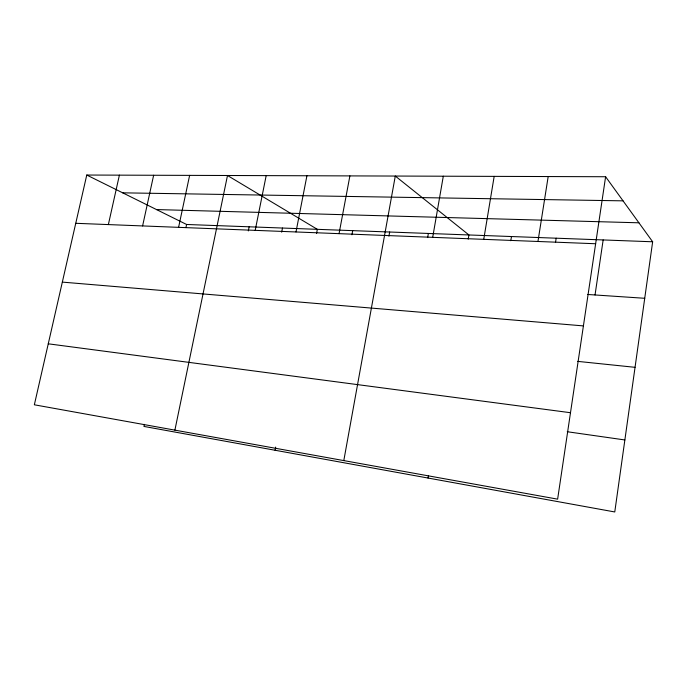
<?xml version="1.0" encoding="UTF-8"?>
<svg xmlns="http://www.w3.org/2000/svg" width="687" height="687" viewBox="0 0 687 687"><rect width="100%" height="100%" fill="white"/><g stroke="black" fill="none" stroke-linecap="round" stroke-linejoin="round"><path stroke-width="1.03" d="M605.608 176.739L557.629 499.157L34.35 404.789L86.76 175.039L605.608 176.739L652.65 241.781L614.771 511.961L143.935 426.429L144.373 424.368M595.036 294.963L603.16 239.943M555.517 242.408L556.169 238.2M537.955 241.472L548.183 176.55M510.802 240.725L511.472 236.543M483.742 239.342L494.176 176.379M428.044 478.04L428.396 475.945M468.225 239.128L468.929 234.963L395.291 176.052L343.801 460.599M427.649 237.599L428.37 233.451M432.69 237.333L443.304 176.207M388.919 236.156L389.666 232.017M351.924 234.774L352.697 230.643M339.052 233.657L349.898 175.906M275.083 450.251L275.685 447.1M316.552 233.46L317.342 229.329L227.491 175.503L174.893 430.139M295.994 231.957L306.926 175.76M281.679 232.163L282.494 228.041M255.195 230.36L266.178 175.632M248.316 230.935L249.149 226.796M178.594 227.345L189.629 175.374M185.937 227.595L186.598 224.477L86.76 175.039M142.604 225.929L153.639 175.254M108.366 224.58L119.392 175.142M122.681 192.832L623.04 200.844M156.499 209.569L638.927 222.803M186.598 224.477L652.65 241.781M75.75 223.301L595.638 243.748M587.694 294.474L644.724 298.287M62.337 282.108L583.409 325.904M577.741 361.379L635.046 367.322M48.262 343.809L570.493 412.715M567.264 431.737L624.861 439.955"/></g></svg>
